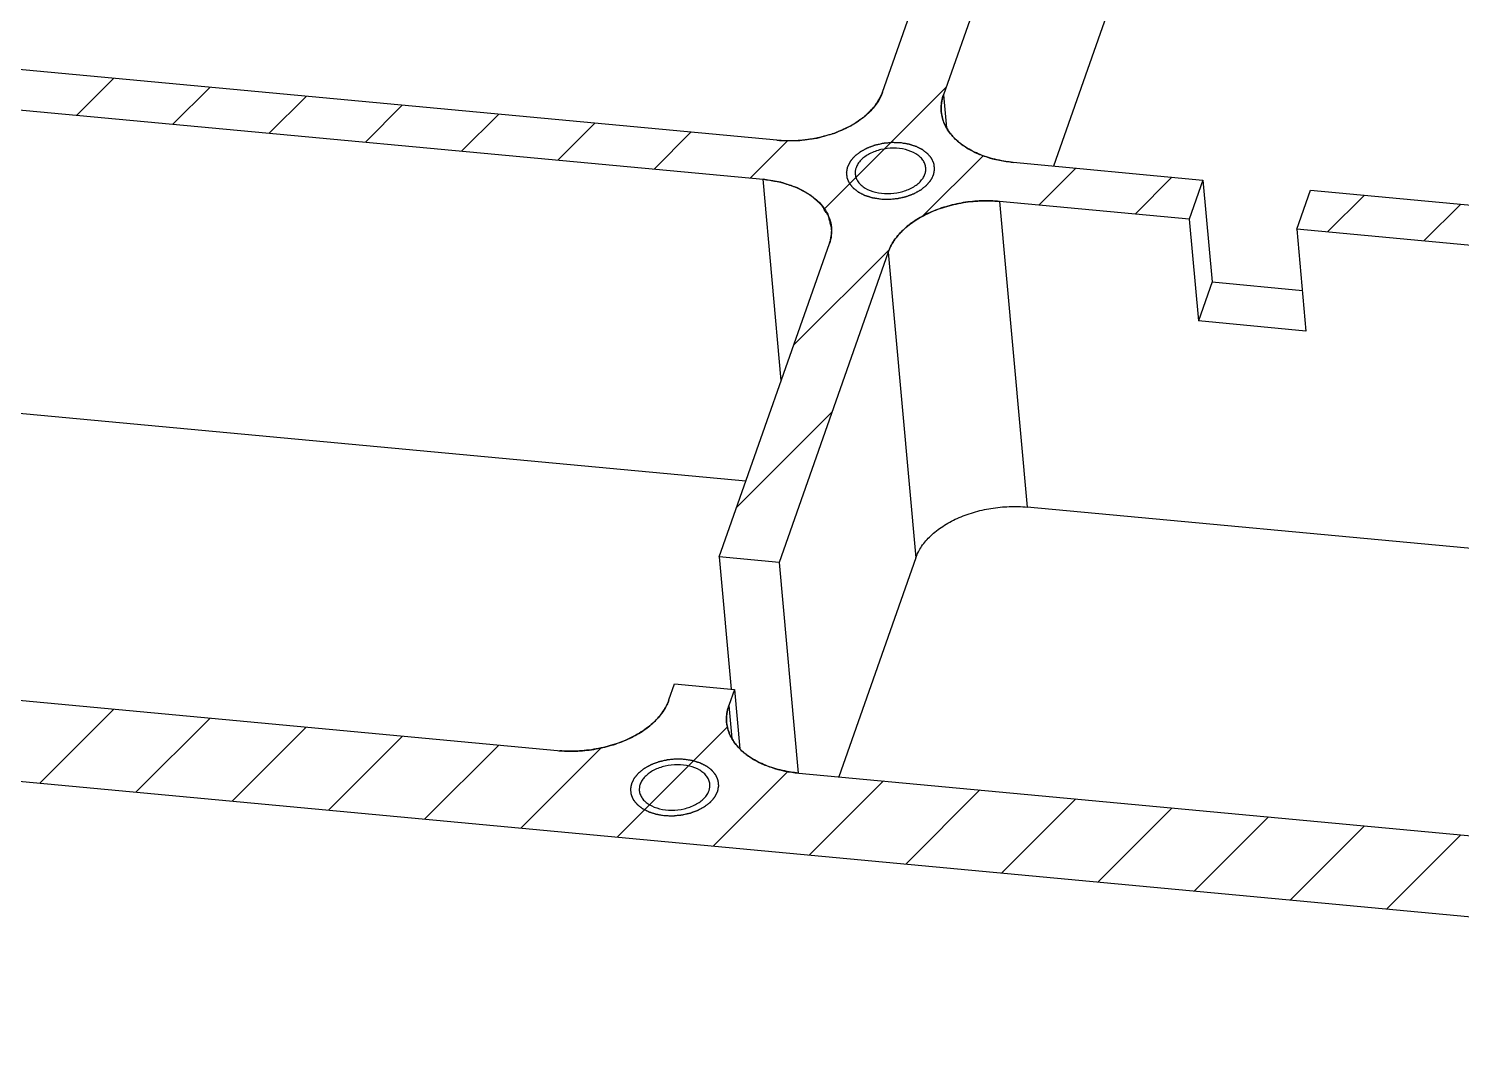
# Model space of a CAD drawing. Header units: millimetres. Extents: x 0 to 420, y 0 to 297.
# Drawn here: x 313.03 to 329.21, y 103.44 to 114.83 of the extents above; entities that cross this region are included whole.
import ezdxf

# ---------------------------------------------------------------- set-up
doc = ezdxf.new("R2010")
doc.units = ezdxf.units.MM
doc.header["$LTSCALE"] = 23.1
doc.layers.get('0').update_dxf_attribs({"linetype": 'CONTINUOUS'})
for name, color, linetype in [('03_ALL_AXES', 7, 'CONTINUOUS'), ('09_ALL_ROUNDS', 7, 'CONTINUOUS'), ('11_ALL_COSMETICS', 7, 'CONTINUOUS'), ('20_ALL_FEATURES', 7, 'CONTINUOUS')]:
    doc.layers.add(name, color=color, linetype=linetype)

msp = doc.modelspace()

# ---------------------------------------------------------------- linework, layer by layer
at = {"color": 4}
for points in [[(322.878, 113.544), (322.87, 113.545), (322.854, 113.545), (322.833, 113.546), (322.817, 113.546), (322.805, 113.546), (322.795, 113.547), (322.788, 113.547), (322.784, 113.547), (322.781, 113.547), (322.778, 113.547), (322.774, 113.546), (322.767, 113.546), (322.753, 113.544), (322.733, 113.542), (322.712, 113.54), (322.698, 113.539), (322.691, 113.538), (322.687, 113.538), (322.684, 113.538), (322.681, 113.537), (322.677, 113.536), (322.67, 113.535), (322.657, 113.531), (322.641, 113.528), (322.625, 113.524), (322.614, 113.522), (322.604, 113.52), (322.597, 113.518), (322.593, 113.517), (322.59, 113.517), (322.587, 113.515), (322.584, 113.514), (322.577, 113.512), (322.568, 113.508), (322.557, 113.504), (322.546, 113.5), (322.535, 113.496), (322.523, 113.492), (322.514, 113.488), (322.508, 113.486), (322.504, 113.484), (322.501, 113.484), (322.499, 113.482), (322.496, 113.48), (322.49, 113.477), (322.482, 113.473), (322.472, 113.468), (322.463, 113.462), (322.453, 113.457), (322.443, 113.452), (322.435, 113.447), (322.43, 113.444), (322.427, 113.443), (322.424, 113.441), (322.422, 113.44), (322.42, 113.438), (322.415, 113.434), (322.408, 113.429), (322.4, 113.422), (322.392, 113.416), (322.384, 113.41), (322.376, 113.403), (322.37, 113.398), (322.365, 113.395), (322.362, 113.392), (322.36, 113.391), (322.359, 113.389), (322.357, 113.387), (322.353, 113.383), (322.348, 113.377), (322.342, 113.37), (322.336, 113.363), (322.33, 113.355), (322.324, 113.348), (322.319, 113.342), (322.315, 113.338), (322.313, 113.336), (322.311, 113.334), (322.311, 113.332), (322.309, 113.33), (322.307, 113.325), (322.304, 113.319), (322.3, 113.311), (322.296, 113.303), (322.292, 113.296), (322.289, 113.289), (322.286, 113.284), (322.284, 113.28), (322.282, 113.277), (322.281, 113.274), (322.28, 113.272), (322.28, 113.27), (322.279, 113.268), (322.278, 113.265), (322.278, 113.261), (322.277, 113.255), (322.275, 113.249), (322.274, 113.241), (322.272, 113.233), (322.271, 113.227), (322.27, 113.222), (322.269, 113.218), (322.269, 113.214), (322.268, 113.212), (322.267, 113.21), (322.268, 113.208), (322.268, 113.205), (322.268, 113.202), (322.269, 113.198), (322.269, 113.193), (322.27, 113.187), (322.271, 113.179), (322.272, 113.171), (322.272, 113.165), (322.273, 113.16), (322.273, 113.156), (322.274, 113.153), (322.274, 113.15), (322.274, 113.148), (322.275, 113.146), (322.276, 113.144), (322.277, 113.141), (322.279, 113.137), (322.281, 113.132), (322.284, 113.126), (322.287, 113.119), (322.29, 113.111), (322.293, 113.105), (322.295, 113.1), (322.296, 113.097), (322.298, 113.094), (322.299, 113.091), (322.299, 113.089), (322.301, 113.088), (322.303, 113.085), (322.305, 113.082), (322.308, 113.079), (322.311, 113.074), (322.316, 113.069), (322.322, 113.062), (322.327, 113.055), (322.333, 113.048), (322.337, 113.043), (322.34, 113.039), (322.342, 113.036), (322.343, 113.035), (322.345, 113.033), (322.348, 113.031), (322.352, 113.028), (322.358, 113.023), (322.366, 113.017), (322.373, 113.012), (322.381, 113.006), (322.388, 113), (322.394, 112.995), (322.399, 112.992), (322.401, 112.99), (322.403, 112.989), (322.405, 112.987), (322.408, 112.986), (322.414, 112.983), (322.421, 112.979), (322.431, 112.975), (322.44, 112.97), (322.449, 112.965), (322.458, 112.961), (322.466, 112.957), (322.471, 112.954), (322.474, 112.953), (322.476, 112.951), (322.479, 112.951), (322.483, 112.95), (322.489, 112.948), (322.498, 112.945), (322.508, 112.942), (322.519, 112.938), (322.529, 112.935), (322.54, 112.932), (322.549, 112.929), (322.555, 112.927), (322.558, 112.926), (322.561, 112.925), (322.564, 112.924), (322.568, 112.924), (322.575, 112.923), (322.584, 112.921), (322.596, 112.919), (322.612, 112.917), (322.631, 112.914), (322.647, 112.911), (322.655, 112.91)], [(322.655, 112.91), (322.663, 112.909), (322.679, 112.909), (322.699, 112.908), (322.715, 112.908), (322.727, 112.908), (322.737, 112.907), (322.744, 112.907), (322.748, 112.907), (322.751, 112.907), (322.754, 112.907), (322.758, 112.908), (322.765, 112.908), (322.78, 112.91), (322.8, 112.912), (322.82, 112.914), (322.834, 112.915), (322.841, 112.916), (322.845, 112.916), (322.848, 112.916), (322.851, 112.917), (322.855, 112.918), (322.862, 112.919), (322.876, 112.923), (322.891, 112.926), (322.907, 112.93), (322.919, 112.932), (322.929, 112.935), (322.936, 112.936), (322.939, 112.937), (322.942, 112.938), (322.945, 112.939), (322.949, 112.94), (322.955, 112.942), (322.965, 112.946), (322.976, 112.95), (322.987, 112.954), (322.998, 112.958), (323.009, 112.962), (323.018, 112.966), (323.025, 112.968), (323.028, 112.97), (323.031, 112.97), (323.034, 112.972), (323.037, 112.974), (323.042, 112.977), (323.05, 112.981), (323.06, 112.986), (323.07, 112.992), (323.079, 112.997), (323.089, 113.002), (323.097, 113.007), (323.103, 113.01), (323.106, 113.011), (323.108, 113.013), (323.11, 113.014), (323.113, 113.016), (323.118, 113.02), (323.124, 113.025), (323.132, 113.032), (323.14, 113.038), (323.148, 113.044), (323.156, 113.051), (323.163, 113.056), (323.168, 113.06), (323.17, 113.062), (323.172, 113.063), (323.174, 113.065), (323.176, 113.067), (323.179, 113.071), (323.184, 113.077), (323.19, 113.084), (323.196, 113.092), (323.203, 113.099), (323.209, 113.106), (323.214, 113.112), (323.217, 113.116), (323.219, 113.118), (323.221, 113.12), (323.222, 113.122), (323.223, 113.124), (323.225, 113.129), (323.229, 113.135), (323.233, 113.143), (323.237, 113.151), (323.241, 113.158), (323.244, 113.165), (323.246, 113.17), (323.248, 113.174), (323.25, 113.177), (323.251, 113.18), (323.253, 113.182), (323.253, 113.184), (323.253, 113.186), (323.254, 113.189), (323.255, 113.193), (323.256, 113.199), (323.257, 113.205), (323.259, 113.213), (323.26, 113.221), (323.261, 113.227), (323.262, 113.232), (323.263, 113.236), (323.264, 113.24), (323.264, 113.242), (323.265, 113.244), (323.265, 113.246), (323.264, 113.249), (323.264, 113.252), (323.264, 113.256), (323.263, 113.261), (323.262, 113.267), (323.261, 113.275), (323.261, 113.283), (323.26, 113.289), (323.259, 113.294), (323.259, 113.298), (323.259, 113.301), (323.258, 113.304), (323.258, 113.306), (323.257, 113.308), (323.256, 113.31), (323.255, 113.313), (323.253, 113.317), (323.251, 113.322), (323.249, 113.328), (323.246, 113.335), (323.242, 113.343), (323.24, 113.349), (323.238, 113.354), (323.236, 113.357), (323.235, 113.361), (323.234, 113.363), (323.233, 113.365), (323.231, 113.367), (323.23, 113.369), (323.227, 113.372), (323.225, 113.375), (323.221, 113.38), (323.216, 113.385), (323.211, 113.392), (323.205, 113.399), (323.2, 113.406), (323.195, 113.411), (323.192, 113.415), (323.19, 113.418), (323.189, 113.419), (323.187, 113.421), (323.184, 113.423), (323.18, 113.426), (323.174, 113.431), (323.166, 113.437), (323.159, 113.442), (323.152, 113.448), (323.144, 113.454), (323.138, 113.459), (323.134, 113.462), (323.131, 113.464), (323.129, 113.466), (323.127, 113.467), (323.124, 113.468), (323.119, 113.471), (323.111, 113.475), (323.102, 113.479), (323.093, 113.484), (323.083, 113.489), (323.074, 113.493), (323.067, 113.497), (323.061, 113.5), (323.058, 113.501), (323.056, 113.503), (323.053, 113.503), (323.05, 113.504), (323.044, 113.506), (323.035, 113.509), (323.024, 113.512), (323.014, 113.516), (323.003, 113.519), (322.993, 113.522), (322.984, 113.525), (322.978, 113.527), (322.974, 113.528), (322.972, 113.529), (322.969, 113.53), (322.965, 113.53), (322.958, 113.531), (322.948, 113.533), (322.936, 113.535), (322.921, 113.537), (322.901, 113.541), (322.886, 113.543), (322.878, 113.544)], [(320.44, 106.579), (320.432, 106.579), (320.416, 106.58), (320.395, 106.581), (320.379, 106.581), (320.367, 106.581), (320.357, 106.582), (320.35, 106.582), (320.346, 106.582), (320.343, 106.582), (320.34, 106.582), (320.336, 106.581), (320.329, 106.581), (320.315, 106.579), (320.295, 106.577), (320.274, 106.575), (320.26, 106.574), (320.253, 106.573), (320.249, 106.573), (320.246, 106.573), (320.243, 106.572), (320.239, 106.571), (320.232, 106.569), (320.219, 106.566), (320.203, 106.563), (320.187, 106.559), (320.176, 106.557), (320.166, 106.554), (320.159, 106.553), (320.155, 106.552), (320.152, 106.551), (320.149, 106.55), (320.146, 106.549), (320.139, 106.547), (320.13, 106.543), (320.119, 106.539), (320.108, 106.535), (320.097, 106.531), (320.086, 106.527), (320.076, 106.523), (320.07, 106.521), (320.066, 106.519), (320.063, 106.518), (320.061, 106.517), (320.058, 106.515), (320.052, 106.512), (320.044, 106.508), (320.034, 106.503), (320.025, 106.497), (320.015, 106.492), (320.006, 106.487), (319.998, 106.482), (319.992, 106.479), (319.989, 106.477), (319.986, 106.476), (319.984, 106.475), (319.982, 106.472), (319.977, 106.469), (319.97, 106.464), (319.962, 106.457), (319.954, 106.451), (319.946, 106.445), (319.938, 106.438), (319.932, 106.433), (319.927, 106.429), (319.924, 106.427), (319.922, 106.426), (319.921, 106.424), (319.919, 106.422), (319.915, 106.417), (319.91, 106.412), (319.904, 106.405), (319.898, 106.397), (319.892, 106.39), (319.886, 106.383), (319.881, 106.377), (319.877, 106.373), (319.875, 106.371), (319.874, 106.369), (319.873, 106.367), (319.871, 106.365), (319.869, 106.36), (319.866, 106.354), (319.862, 106.346), (319.858, 106.338), (319.854, 106.33), (319.851, 106.324), (319.848, 106.319), (319.846, 106.315), (319.844, 106.312), (319.843, 106.309), (319.842, 106.307), (319.842, 106.305), (319.841, 106.303), (319.841, 106.299), (319.84, 106.296), (319.839, 106.29), (319.837, 106.284), (319.836, 106.276), (319.834, 106.268), (319.833, 106.262), (319.832, 106.257), (319.831, 106.253), (319.831, 106.249), (319.83, 106.247), (319.83, 106.245), (319.83, 106.243), (319.83, 106.24), (319.831, 106.237), (319.831, 106.233), (319.831, 106.228), (319.832, 106.222), (319.833, 106.214), (319.834, 106.206), (319.835, 106.2), (319.835, 106.195), (319.835, 106.191), (319.836, 106.187), (319.836, 106.185), (319.836, 106.183), (319.837, 106.181), (319.838, 106.179), (319.839, 106.176), (319.841, 106.172), (319.843, 106.167), (319.846, 106.161), (319.849, 106.154), (319.852, 106.146), (319.855, 106.14), (319.857, 106.135), (319.858, 106.131), (319.86, 106.128), (319.861, 106.126), (319.861, 106.124), (319.863, 106.122), (319.865, 106.12), (319.867, 106.117), (319.87, 106.114), (319.874, 106.109), (319.878, 106.104), (319.884, 106.097), (319.889, 106.09), (319.895, 106.083), (319.899, 106.078), (319.902, 106.074), (319.904, 106.071), (319.906, 106.07), (319.908, 106.068), (319.91, 106.066), (319.914, 106.063), (319.921, 106.058), (319.928, 106.052), (319.935, 106.047), (319.943, 106.041), (319.95, 106.035), (319.957, 106.03), (319.961, 106.027), (319.963, 106.025), (319.965, 106.023), (319.968, 106.022), (319.971, 106.021), (319.976, 106.018), (319.984, 106.014), (319.993, 106.01), (320.002, 106.005), (320.011, 106), (320.02, 105.996), (320.028, 105.992), (320.033, 105.989), (320.036, 105.988), (320.038, 105.986), (320.041, 105.986), (320.045, 105.984), (320.051, 105.983), (320.06, 105.98), (320.07, 105.976), (320.081, 105.973), (320.091, 105.97), (320.102, 105.966), (320.111, 105.964), (320.117, 105.962), (320.12, 105.961), (320.123, 105.96), (320.126, 105.959), (320.13, 105.959), (320.137, 105.958), (320.146, 105.956), (320.158, 105.954), (320.174, 105.952), (320.193, 105.948), (320.209, 105.946), (320.217, 105.945)], [(320.217, 105.945), (320.225, 105.944), (320.241, 105.944), (320.261, 105.943), (320.277, 105.943), (320.289, 105.943), (320.299, 105.942), (320.306, 105.942), (320.31, 105.942), (320.313, 105.942), (320.316, 105.942), (320.32, 105.943), (320.328, 105.943), (320.342, 105.945), (320.362, 105.947), (320.382, 105.949), (320.396, 105.95), (320.403, 105.951), (320.407, 105.951), (320.411, 105.951), (320.413, 105.952), (320.417, 105.953), (320.424, 105.954), (320.438, 105.957), (320.454, 105.961), (320.469, 105.965), (320.481, 105.967), (320.491, 105.969), (320.498, 105.971), (320.502, 105.972), (320.505, 105.972), (320.507, 105.974), (320.511, 105.975), (320.517, 105.977), (320.527, 105.981), (320.538, 105.985), (320.549, 105.989), (320.56, 105.993), (320.571, 105.997), (320.58, 106.001), (320.587, 106.003), (320.59, 106.004), (320.593, 106.005), (320.596, 106.007), (320.599, 106.009), (320.604, 106.012), (320.612, 106.016), (320.622, 106.021), (320.632, 106.027), (320.641, 106.032), (320.651, 106.037), (320.659, 106.042), (320.665, 106.045), (320.668, 106.046), (320.67, 106.048), (320.672, 106.049), (320.675, 106.051), (320.68, 106.055), (320.686, 106.06), (320.694, 106.067), (320.702, 106.073), (320.71, 106.079), (320.718, 106.085), (320.725, 106.091), (320.73, 106.094), (320.732, 106.097), (320.734, 106.098), (320.736, 106.1), (320.738, 106.102), (320.741, 106.106), (320.746, 106.112), (320.752, 106.119), (320.759, 106.126), (320.765, 106.133), (320.771, 106.141), (320.776, 106.146), (320.779, 106.151), (320.781, 106.153), (320.783, 106.155), (320.784, 106.157), (320.785, 106.159), (320.787, 106.164), (320.791, 106.17), (320.795, 106.178), (320.799, 106.186), (320.803, 106.193), (320.806, 106.2), (320.809, 106.205), (320.81, 106.209), (320.812, 106.212), (320.813, 106.215), (320.815, 106.217), (320.815, 106.219), (320.815, 106.221), (320.816, 106.224), (320.817, 106.228), (320.818, 106.233), (320.819, 106.24), (320.821, 106.248), (320.822, 106.256), (320.823, 106.262), (320.825, 106.267), (320.825, 106.271), (320.826, 106.274), (320.826, 106.277), (320.827, 106.279), (320.827, 106.281), (320.826, 106.284), (320.826, 106.287), (320.826, 106.291), (320.825, 106.296), (320.824, 106.302), (320.824, 106.31), (320.823, 106.318), (320.822, 106.324), (320.821, 106.329), (320.821, 106.333), (320.821, 106.336), (320.82, 106.339), (320.82, 106.341), (320.819, 106.343), (320.818, 106.345), (320.817, 106.348), (320.815, 106.352), (320.813, 106.357), (320.811, 106.363), (320.808, 106.37), (320.804, 106.378), (320.802, 106.384), (320.8, 106.389), (320.798, 106.392), (320.797, 106.395), (320.796, 106.398), (320.795, 106.4), (320.793, 106.401), (320.792, 106.404), (320.789, 106.407), (320.787, 106.41), (320.783, 106.414), (320.778, 106.42), (320.773, 106.427), (320.767, 106.434), (320.762, 106.441), (320.757, 106.446), (320.754, 106.45), (320.752, 106.452), (320.751, 106.454), (320.749, 106.456), (320.747, 106.458), (320.742, 106.461), (320.736, 106.466), (320.729, 106.472), (320.721, 106.477), (320.714, 106.483), (320.706, 106.489), (320.7, 106.494), (320.696, 106.497), (320.693, 106.499), (320.691, 106.5), (320.689, 106.501), (320.686, 106.503), (320.681, 106.506), (320.673, 106.51), (320.664, 106.514), (320.655, 106.519), (320.646, 106.524), (320.636, 106.528), (320.629, 106.532), (320.623, 106.535), (320.62, 106.536), (320.618, 106.538), (320.615, 106.538), (320.612, 106.539), (320.606, 106.541), (320.597, 106.544), (320.586, 106.547), (320.576, 106.551), (320.565, 106.554), (320.555, 106.557), (320.546, 106.56), (320.54, 106.562), (320.536, 106.563), (320.534, 106.564), (320.531, 106.564), (320.527, 106.565), (320.52, 106.566), (320.51, 106.568), (320.498, 106.57), (320.483, 106.572), (320.463, 106.575), (320.448, 106.578), (320.44, 106.579)]]:
    msp.add_open_spline(points, degree=3, knots=[0, 0, 0, 0, 0.015625, 0.03125, 0.039062, 0.046875, 0.054688, 0.058594, 0.060547, 0.0625, 0.064453, 0.066406, 0.070312, 0.078125, 0.09375, 0.109375, 0.117188, 0.121094, 0.123047, 0.125, 0.126953, 0.128906, 0.132812, 0.140625, 0.15625, 0.164062, 0.171875, 0.179688, 0.183594, 0.185547, 0.1875, 0.189453, 0.191406, 0.195312, 0.203125, 0.210938, 0.21875, 0.226562, 0.234375, 0.242188, 0.246094, 0.248047, 0.25, 0.251953, 0.253906, 0.257812, 0.265625, 0.273438, 0.28125, 0.289062, 0.296875, 0.304688, 0.308594, 0.310547, 0.3125, 0.314453, 0.316406, 0.320312, 0.328125, 0.335938, 0.34375, 0.351562, 0.359375, 0.367188, 0.371094, 0.373047, 0.375, 0.376953, 0.378906, 0.382812, 0.390625, 0.398438, 0.40625, 0.414062, 0.421875, 0.429688, 0.433594, 0.435547, 0.4375, 0.439453, 0.441406, 0.445312, 0.453125, 0.460938, 0.46875, 0.476562, 0.484375, 0.488281, 0.492188, 0.496094, 0.498047, 0.5, 0.501953, 0.503906, 0.507812, 0.511719, 0.515625, 0.523438, 0.53125, 0.539062, 0.546875, 0.550781, 0.554688, 0.558594, 0.560547, 0.5625, 0.564453, 0.566406, 0.570312, 0.574219, 0.578125, 0.585938, 0.59375, 0.601562, 0.609375, 0.613281, 0.617188, 0.621094, 0.623047, 0.625, 0.626953, 0.628906, 0.632812, 0.636719, 0.640625, 0.648438, 0.65625, 0.664062, 0.671875, 0.675781, 0.679688, 0.683594, 0.685547, 0.6875, 0.689453, 0.691406, 0.695312, 0.699219, 0.703125, 0.710938, 0.71875, 0.726562, 0.734375, 0.742188, 0.746094, 0.748047, 0.75, 0.751953, 0.753906, 0.757812, 0.765625, 0.773438, 0.78125, 0.789062, 0.796875, 0.804688, 0.808594, 0.810547, 0.8125, 0.814453, 0.816406, 0.820312, 0.828125, 0.835938, 0.84375, 0.851562, 0.859375, 0.867188, 0.871094, 0.873047, 0.875, 0.876953, 0.878906, 0.882812, 0.890625, 0.898438, 0.90625, 0.914062, 0.921875, 0.929688, 0.933594, 0.935547, 0.9375, 0.939453, 0.941406, 0.945312, 0.953125, 0.960938, 0.96875, 0.984375, 1, 1, 1, 1], dxfattribs=at)
at = {"layer": '03_ALL_AXES', "color": 7}
for points, knots in [([(320.727, 106.298), (320.725, 106.313), (320.718, 106.344), (320.694, 106.387), (320.659, 106.425), (320.596, 106.47), (320.495, 106.509), (320.36, 106.524), (320.221, 106.508), (320.113, 106.47), (320.04, 106.425), (319.995, 106.387), (319.961, 106.345), (319.945, 106.314), (319.939, 106.298)], [0, 0, 0, 0, 0.047376, 0.096835, 0.149976, 0.207683, 0.336597, 0.479431, 0.626599, 0.767221, 0.832299, 0.892797, 0.948543, 1, 1, 1, 1]), ([(319.939, 106.298), (319.935, 106.287), (319.929, 106.263), (319.929, 106.238), (319.93, 106.226)], [0, 0, 0, 0, 0.50695, 1, 1, 1, 1]), ([(320.717, 106.226), (320.721, 106.237), (320.727, 106.261), (320.728, 106.286), (320.727, 106.298)], [0, 0, 0, 0, 0.50695, 1, 1, 1, 1]), ([(319.93, 106.226), (319.931, 106.211), (319.939, 106.18), (319.962, 106.137), (319.997, 106.099), (320.06, 106.054), (320.161, 106.015), (320.296, 106), (320.435, 106.016), (320.543, 106.054), (320.617, 106.099), (320.662, 106.137), (320.696, 106.179), (320.712, 106.21), (320.717, 106.226)], [0, 0, 0, 0, 0.047376, 0.096835, 0.149976, 0.207683, 0.336597, 0.479431, 0.626599, 0.767221, 0.832299, 0.892797, 0.948543, 1, 1, 1, 1])]:
    msp.add_open_spline(points, degree=3, knots=knots, dxfattribs=at)
at = {"layer": '09_ALL_ROUNDS', "color": 7}
for p, q in [((322.677, 114.117), (325.393, 121.847)), ((303.194, 111.4), (321.134, 109.725))]:
    msp.add_line(p, q, dxfattribs=at)
at = {"layer": '09_ALL_ROUNDS', "color": 4}
msp.add_line((321.532, 110.858), (321.327, 113.132), dxfattribs=at)
at = {"layer": '09_ALL_ROUNDS', "color": 7}
for points, knots in [([(322.677, 114.117), (322.662, 114.074), (322.617, 113.988), (322.518, 113.874), (322.388, 113.773), (322.233, 113.689), (322.059, 113.625), (321.871, 113.582), (321.677, 113.563), (321.546, 113.567), (321.482, 113.573)], [0, 0, 0, 0, 0.098048, 0.205192, 0.322265, 0.448568, 0.582276, 0.720799, 0.861103, 1, 1, 1, 1]), ([(321.327, 113.132), (321.427, 113.123), (321.574, 113.094), (321.752, 113.021), (321.865, 112.955), (321.96, 112.877), (322.033, 112.788), (322.081, 112.691), (322.097, 112.622), (322.1, 112.587)], [0, 0, 0, 0, 0.296792, 0.434519, 0.563365, 0.683058, 0.794312, 0.898978, 1, 1, 1, 1]), ([(322.1, 112.587), (322.103, 112.557), (322.101, 112.496), (322.087, 112.436), (322.076, 112.407)], [0, 0, 0, 0, 0.493055, 1, 1, 1, 1])]:
    msp.add_open_spline(points, degree=3, knots=knots, dxfattribs=at)
at = {"layer": '11_ALL_COSMETICS', "color": 7}
for p, q in [((322.677, 114.117), (325.393, 121.847)), ((326.069, 121.784), (323.365, 114.087)), ((321.482, 113.573), (308.922, 114.745)), ((308.767, 114.304), (321.327, 113.132)), ((323.34, 113.893), (323.34, 113.894)), ((321.482, 113.573), (321.511, 113.571)), ((324.153, 113.324), (326.294, 113.124)), ((326.294, 113.124), (326.139, 112.683)), ((327.354, 112.569), (327.509, 113.01)), ((327.509, 113.01), (331.211, 112.665)), ((326.139, 112.683), (323.998, 112.883)), ((322.084, 112.431), (322.088, 112.446)), ((322.088, 112.446), (322.089, 112.451)), ((322.094, 112.472), (322.097, 112.49)), ((322.094, 112.47), (322.094, 112.472)), ((322.097, 112.49), (322.098, 112.495)), ((322.098, 112.495), (322.099, 112.51)), ((322.099, 112.51), (322.1, 112.515)), ((322.101, 112.579), (322.1, 112.587)), ((322.101, 112.577), (322.101, 112.579)), ((322.101, 112.574), (322.101, 112.577)), ((322.101, 112.56), (322.101, 112.574)), ((322.102, 112.554), (322.101, 112.56)), ((322.101, 112.536), (322.102, 112.554)), ((322.101, 112.535), (322.101, 112.536)), ((331.056, 112.224), (327.354, 112.569)), ((320.833, 108.868), (322.076, 112.407)), ((322.74, 112.31), (321.509, 108.805)), ((322.083, 112.426), (322.084, 112.431)), ((321.509, 108.805), (320.833, 108.868)), ((300.664, 108.391), (319.007, 106.679)), ((298.943, 107.637), (380.524, 100.022)), ((320.265, 107.251), (320.329, 107.433)), ((320.329, 107.433), (321.005, 107.369)), ((321.005, 107.369), (320.941, 107.188)), ((320.916, 106.994), (320.916, 106.995)), ((321.73, 106.424), (339.328, 104.782))]:
    msp.add_line(p, q, dxfattribs=at)
at = {"layer": '11_ALL_COSMETICS', "color": 4}
for p, q in [((313.577, 113.855), (313.993, 114.272)), ((314.663, 113.754), (315.08, 114.17)), ((315.75, 113.653), (316.166, 114.069)), ((322.022, 112.797), (323.393, 114.168)), ((316.836, 113.551), (317.253, 113.968)), ((317.923, 113.45), (318.339, 113.866)), ((319.009, 113.348), (319.426, 113.765)), ((320.096, 113.247), (320.513, 113.663)), ((321.183, 113.145), (321.604, 113.567)), ((323.127, 112.714), (323.812, 113.399)), ((324.442, 112.841), (324.859, 113.258)), ((325.529, 112.74), (325.945, 113.156)), ((327.702, 112.537), (328.118, 112.954)), ((328.788, 112.436), (329.205, 112.852)), ((321.674, 111.261), (322.754, 112.341)), ((321.03, 109.43), (322.106, 110.505)), ((313.159, 106.31), (313.995, 107.146)), ((314.246, 106.209), (315.082, 107.045)), ((315.332, 106.107), (316.168, 106.943)), ((319.678, 105.702), (320.925, 106.948)), ((316.419, 106.006), (317.255, 106.842)), ((317.505, 105.904), (318.342, 106.741)), ((318.592, 105.803), (319.498, 106.709)), ((320.765, 105.6), (321.606, 106.442)), ((321.851, 105.499), (322.688, 106.335)), ((322.938, 105.397), (323.774, 106.234)), ((324.024, 105.296), (324.861, 106.132)), ((325.111, 105.195), (325.947, 106.031)), ((326.198, 105.093), (327.034, 105.929)), ((327.284, 104.992), (328.12, 105.828)), ((328.371, 104.89), (329.207, 105.727))]:
    msp.add_line(p, q, dxfattribs=at)
at = {"layer": '11_ALL_COSMETICS', "color": 7}
for centre, radius, start, end in [((323.766, 113.935), 0.428, 185.1647, 185.5152), ((324.295, 114.844), 1.527, 263.7046, 264.6683), ((319.785, 107.42), 0.509, 338.6348, 340.6395), ((321.342, 107.036), 0.428, 185.1647, 185.5143), ((319.151, 108.218), 1.547, 264.668, 265.6236), ((321.872, 107.945), 1.527, 263.7052, 264.6689)]:
    msp.add_arc(centre, radius, start, end, dxfattribs=at)
for points, knots in [([(321.511, 113.571), (321.526, 113.57), (321.557, 113.57), (321.603, 113.57), (321.642, 113.57), (321.669, 113.57), (321.684, 113.57), (321.696, 113.57), (321.705, 113.57), (321.713, 113.57), (321.718, 113.57), (321.722, 113.57), (321.726, 113.57), (321.733, 113.571), (321.746, 113.573), (321.766, 113.576), (321.797, 113.58), (321.828, 113.584), (321.859, 113.588), (321.883, 113.591), (321.902, 113.594), (321.918, 113.596), (321.926, 113.597), (321.932, 113.598), (321.936, 113.598), (321.941, 113.6), (321.946, 113.601), (321.957, 113.605), (321.982, 113.611), (322.019, 113.622), (322.056, 113.632), (322.085, 113.64), (322.104, 113.646), (322.118, 113.65), (322.128, 113.652), (322.134, 113.654), (322.137, 113.655), (322.139, 113.656), (322.142, 113.657), (322.145, 113.659), (322.152, 113.662), (322.16, 113.665), (322.174, 113.671), (322.19, 113.679), (322.21, 113.688), (322.23, 113.697), (322.25, 113.706), (322.27, 113.715), (322.287, 113.723), (322.3, 113.729), (322.309, 113.733), (322.314, 113.735), (322.318, 113.737), (322.32, 113.738), (322.322, 113.738), (322.323, 113.739), (322.325, 113.741), (322.33, 113.744), (322.337, 113.749), (322.349, 113.757), (322.363, 113.766), (322.385, 113.782), (322.408, 113.797), (322.43, 113.812), (322.444, 113.822), (322.455, 113.829), (322.462, 113.834), (322.468, 113.838), (322.472, 113.841), (322.476, 113.843), (322.478, 113.845), (322.48, 113.848), (322.483, 113.85), (322.487, 113.855), (322.492, 113.86), (322.498, 113.867), (322.507, 113.875), (322.518, 113.886), (322.534, 113.904), (322.551, 113.921), (322.566, 113.937), (322.575, 113.945), (322.581, 113.952), (322.586, 113.957), (322.59, 113.961), (322.592, 113.963), (322.594, 113.966), (322.595, 113.969), (322.598, 113.974), (322.602, 113.98), (322.606, 113.987), (322.612, 113.997), (322.619, 114.009), (322.627, 114.024), (322.639, 114.044), (322.653, 114.068), (322.664, 114.088), (322.67, 114.098)], [0, 0, 0, 0, 0.03125, 0.0625, 0.09375, 0.109375, 0.117188, 0.125, 0.132812, 0.136719, 0.140625, 0.142578, 0.144531, 0.148438, 0.15625, 0.171875, 0.1875, 0.21875, 0.234375, 0.25, 0.265625, 0.273438, 0.28125, 0.283203, 0.285156, 0.289062, 0.292969, 0.296875, 0.3125, 0.34375, 0.375, 0.390625, 0.40625, 0.414062, 0.421875, 0.425781, 0.427734, 0.428711, 0.429688, 0.433594, 0.4375, 0.445312, 0.453125, 0.46875, 0.484375, 0.5, 0.515625, 0.53125, 0.546875, 0.554688, 0.5625, 0.566406, 0.568359, 0.570312, 0.571289, 0.572266, 0.574219, 0.578125, 0.585938, 0.59375, 0.609375, 0.625, 0.65625, 0.671875, 0.6875, 0.695312, 0.703125, 0.707031, 0.710938, 0.714844, 0.716797, 0.71875, 0.722656, 0.726562, 0.734375, 0.742188, 0.75, 0.765625, 0.78125, 0.8125, 0.828125, 0.835938, 0.84375, 0.851562, 0.855469, 0.857422, 0.859375, 0.863281, 0.867188, 0.875, 0.882812, 0.890625, 0.90625, 0.921875, 0.9375, 0.96875, 1, 1, 1, 1]), ([(322.67, 114.098), (322.67, 114.098), (322.671, 114.099), (322.671, 114.101), (322.672, 114.102), (322.672, 114.102), (322.672, 114.104), (322.673, 114.105), (322.673, 114.106), (322.673, 114.107), (322.674, 114.107), (322.674, 114.108), (322.674, 114.108), (322.674, 114.109), (322.675, 114.11), (322.675, 114.111), (322.676, 114.113), (322.676, 114.115), (322.677, 114.116), (322.677, 114.117)], [0, 0, 0, 0, 0.125, 0.25, 0.3125, 0.34375, 0.375, 0.4375, 0.46875, 0.5, 0.53125, 0.5625, 0.625, 0.65625, 0.6875, 0.75, 0.8125, 0.875, 1, 1, 1, 1]), ([(323.34, 113.897), (323.338, 113.913), (323.337, 113.953), (323.344, 114.017), (323.356, 114.064), (323.365, 114.087)], [0, 0, 0, 0, 0.259774, 0.629887, 1, 1, 1, 1]), ([(324.128, 113.326), (324.101, 113.329), (324.039, 113.338), (323.945, 113.357), (323.848, 113.385), (323.756, 113.419), (323.672, 113.46), (323.595, 113.506), (323.527, 113.558), (323.469, 113.615), (323.42, 113.676), (323.383, 113.74), (323.356, 113.807), (323.344, 113.859), (323.341, 113.888), (323.34, 113.893)], [0, 0, 0, 0, 0.063341, 0.146599, 0.229858, 0.313117, 0.396375, 0.479634, 0.562892, 0.646151, 0.72941, 0.812668, 0.895927, 0.979185, 1, 1, 1, 1]), ([(322.1, 112.587), (322.096, 112.604), (322.089, 112.629), (322.081, 112.658), (322.077, 112.674), (322.074, 112.686), (322.071, 112.697), (322.069, 112.705), (322.068, 112.71), (322.067, 112.714), (322.066, 112.717), (322.065, 112.719), (322.065, 112.72), (322.064, 112.722), (322.062, 112.725), (322.059, 112.729), (322.055, 112.735), (322.052, 112.74), (322.047, 112.748), (322.038, 112.761), (322.026, 112.781), (322.014, 112.8), (322.006, 112.813), (322.001, 112.821), (321.997, 112.826), (321.993, 112.832), (321.991, 112.836), (321.989, 112.839), (321.988, 112.841), (321.987, 112.842), (321.985, 112.844), (321.983, 112.846), (321.979, 112.849), (321.974, 112.853), (321.967, 112.86), (321.957, 112.869), (321.946, 112.879), (321.935, 112.889), (321.923, 112.899), (321.912, 112.909), (321.901, 112.919), (321.891, 112.928), (321.884, 112.934), (321.878, 112.94), (321.874, 112.944), (321.87, 112.947), (321.868, 112.948), (321.867, 112.95), (321.865, 112.951), (321.863, 112.952), (321.859, 112.954), (321.853, 112.958), (321.846, 112.962), (321.836, 112.967), (321.824, 112.974), (321.81, 112.982), (321.795, 112.99), (321.781, 112.998), (321.767, 113.006), (321.752, 113.014), (321.74, 113.021), (321.731, 113.026), (321.725, 113.029), (321.72, 113.032), (321.717, 113.034), (321.715, 113.035), (321.712, 113.036), (321.707, 113.038), (321.7, 113.04), (321.688, 113.044), (321.674, 113.049), (321.651, 113.057), (321.622, 113.067), (321.593, 113.076), (321.57, 113.084), (321.556, 113.089), (321.545, 113.093), (321.537, 113.095), (321.532, 113.097), (321.53, 113.098), (321.526, 113.098), (321.522, 113.099), (321.516, 113.1), (321.508, 113.101), (321.495, 113.104), (321.479, 113.106), (321.46, 113.109), (321.435, 113.114), (321.39, 113.121), (321.352, 113.128), (321.327, 113.132)], [0, 0, 0, 0, 0.0625, 0.09375, 0.109375, 0.125, 0.140625, 0.148438, 0.15625, 0.160156, 0.164062, 0.166016, 0.167969, 0.169922, 0.171875, 0.179688, 0.1875, 0.195312, 0.203125, 0.21875, 0.25, 0.28125, 0.296875, 0.304688, 0.3125, 0.320312, 0.328125, 0.330078, 0.332031, 0.333984, 0.335938, 0.339844, 0.34375, 0.351562, 0.359375, 0.375, 0.390625, 0.40625, 0.421875, 0.4375, 0.453125, 0.46875, 0.476562, 0.484375, 0.492188, 0.496094, 0.498047, 0.5, 0.501953, 0.503906, 0.507812, 0.515625, 0.523438, 0.53125, 0.546875, 0.5625, 0.578125, 0.59375, 0.609375, 0.625, 0.640625, 0.648438, 0.65625, 0.660156, 0.664062, 0.666016, 0.667969, 0.671875, 0.679688, 0.6875, 0.703125, 0.71875, 0.75, 0.78125, 0.796875, 0.8125, 0.820312, 0.828125, 0.832031, 0.833984, 0.835938, 0.839844, 0.84375, 0.851562, 0.859375, 0.875, 0.890625, 0.90625, 0.9375, 1, 1, 1, 1]), ([(322.089, 112.451), (322.09, 112.452), (322.09, 112.453), (322.09, 112.454), (322.09, 112.455), (322.091, 112.456), (322.091, 112.457), (322.091, 112.458), (322.091, 112.459), (322.092, 112.46), (322.092, 112.461), (322.092, 112.461), (322.092, 112.462), (322.092, 112.462), (322.092, 112.463), (322.093, 112.465), (322.093, 112.466), (322.093, 112.468), (322.094, 112.47), (322.094, 112.47)], [0, 0, 0, 0, 0.125, 0.25, 0.3125, 0.34375, 0.375, 0.4375, 0.46875, 0.5, 0.53125, 0.5625, 0.625, 0.65625, 0.6875, 0.75, 0.8125, 0.875, 1, 1, 1, 1]), ([(322.1, 112.515), (322.1, 112.516), (322.1, 112.517), (322.1, 112.518), (322.1, 112.519), (322.1, 112.52), (322.1, 112.521), (322.101, 112.522), (322.101, 112.523), (322.101, 112.524), (322.101, 112.525), (322.101, 112.525), (322.101, 112.526), (322.101, 112.526), (322.101, 112.527), (322.101, 112.529), (322.101, 112.53), (322.101, 112.532), (322.101, 112.534), (322.101, 112.535)], [0, 0, 0, 0, 0.125, 0.25, 0.3125, 0.34375, 0.375, 0.4375, 0.46875, 0.5, 0.53125, 0.5625, 0.625, 0.65625, 0.6875, 0.75, 0.8125, 0.875, 1, 1, 1, 1]), ([(322.076, 112.407), (322.076, 112.407), (322.077, 112.408), (322.077, 112.41), (322.078, 112.411), (322.078, 112.411), (322.078, 112.412), (322.079, 112.414), (322.079, 112.415), (322.079, 112.416), (322.079, 112.416), (322.08, 112.416), (322.08, 112.417), (322.08, 112.417), (322.08, 112.418), (322.081, 112.42), (322.081, 112.422), (322.082, 112.423), (322.082, 112.425), (322.083, 112.426)], [0, 0, 0, 0, 0.125, 0.25, 0.3125, 0.34375, 0.375, 0.4375, 0.46875, 0.5, 0.53125, 0.5625, 0.625, 0.65625, 0.6875, 0.75, 0.8125, 0.875, 1, 1, 1, 1]), ([(320.259, 107.234), (320.252, 107.217), (320.233, 107.176), (320.196, 107.114), (320.144, 107.049), (320.083, 106.987), (320.012, 106.929), (319.933, 106.876), (319.846, 106.828), (319.753, 106.785), (319.654, 106.749), (319.551, 106.719), (319.444, 106.696), (319.335, 106.68), (319.225, 106.672), (319.124, 106.671), (319.06, 106.674), (319.033, 106.676)], [0, 0, 0, 0, 0.052389, 0.121252, 0.190116, 0.258979, 0.327842, 0.396705, 0.465568, 0.534432, 0.603295, 0.672158, 0.741021, 0.809884, 0.878748, 0.947611, 1, 1, 1, 1]), ([(320.916, 106.998), (320.915, 107.014), (320.913, 107.054), (320.92, 107.118), (320.933, 107.165), (320.941, 107.188)], [0, 0, 0, 0, 0.2598, 0.629901, 1, 1, 1, 1]), ([(321.704, 106.427), (321.677, 106.43), (321.615, 106.439), (321.521, 106.458), (321.424, 106.486), (321.332, 106.52), (321.248, 106.561), (321.171, 106.607), (321.103, 106.659), (321.045, 106.716), (320.997, 106.776), (320.959, 106.841), (320.932, 106.908), (320.92, 106.959), (320.917, 106.988), (320.916, 106.994)], [0, 0, 0, 0, 0.063341, 0.146599, 0.229858, 0.313117, 0.396375, 0.479634, 0.562892, 0.646151, 0.72941, 0.812668, 0.895927, 0.979185, 1, 1, 1, 1])]:
    msp.add_open_spline(points, degree=3, knots=knots, dxfattribs=at)
msp.add_open_spline([(322.74, 112.31), (322.749, 112.333), (322.769, 112.38), (322.81, 112.447), (322.861, 112.512), (322.923, 112.574), (322.993, 112.632), (323.073, 112.685), (323.159, 112.734), (323.252, 112.776), (323.351, 112.812), (323.455, 112.842), (323.562, 112.865), (323.671, 112.881), (323.781, 112.889), (323.89, 112.89), (323.963, 112.886), (323.998, 112.883)], degree=3, dxfattribs=at)
at = {"layer": '20_ALL_FEATURES', "color": 7}
for p, q in [((326.069, 121.784), (323.365, 114.087)), ((326.381, 118.33), (324.607, 113.281)), ((321.482, 113.573), (308.922, 114.745)), ((308.767, 114.304), (321.327, 113.132)), ((324.153, 113.324), (326.294, 113.124)), ((326.294, 113.124), (326.139, 112.683)), ((326.294, 113.124), (326.398, 111.973)), ((327.354, 112.569), (327.509, 113.01)), ((327.509, 113.01), (331.211, 112.665)), ((326.139, 112.683), (323.998, 112.883)), ((326.139, 112.683), (326.243, 111.532)), ((327.354, 112.569), (327.458, 111.418)), ((331.056, 112.224), (327.354, 112.569)), ((320.833, 108.868), (322.076, 112.407)), ((322.74, 112.31), (321.509, 108.805)), ((326.398, 111.973), (326.243, 111.532)), ((326.398, 111.973), (327.417, 111.877)), ((327.458, 111.418), (326.243, 111.532)), ((341.456, 107.829), (324.311, 109.429)), ((320.833, 108.868), (320.968, 107.373)), ((321.509, 108.805), (320.833, 108.868)), ((321.509, 108.805), (321.724, 106.425)), ((323.053, 108.857), (322.183, 106.382)), ((300.664, 108.391), (319.007, 106.679)), ((298.943, 107.637), (380.524, 100.022)), ((320.265, 107.251), (320.329, 107.433)), ((320.329, 107.433), (321.005, 107.369)), ((321.005, 107.369), (320.941, 107.188)), ((321.005, 107.369), (321.065, 106.697)), ((321.73, 106.424), (339.328, 104.782))]:
    msp.add_line(p, q, dxfattribs=at)
at = {"layer": '20_ALL_FEATURES', "color": 4}
for p, q in [((323.365, 114.087), (323.398, 113.714)), ((323.998, 112.883), (324.311, 109.429)), ((322.74, 112.31), (323.053, 108.857)), ((320.941, 107.188), (320.975, 106.815))]:
    msp.add_line(p, q, dxfattribs=at)
at = {"layer": '20_ALL_FEATURES', "color": 7}
for points, knots in [([(323.365, 114.087), (323.354, 114.056), (323.338, 113.993), (323.337, 113.928), (323.34, 113.897)], [0, 0, 0, 0, 0.50695, 1, 1, 1, 1]), ([(323.34, 113.897), (323.343, 113.861), (323.359, 113.788), (323.41, 113.686), (323.487, 113.592), (323.587, 113.51), (323.706, 113.44), (323.893, 113.364), (324.048, 113.333), (324.153, 113.324)], [0, 0, 0, 0, 0.101022, 0.205688, 0.316942, 0.436635, 0.565481, 0.703209, 1, 1, 1, 1]), ([(323.165, 113.263), (323.163, 113.278), (323.156, 113.309), (323.132, 113.352), (323.097, 113.39), (323.034, 113.435), (322.933, 113.474), (322.798, 113.489), (322.659, 113.473), (322.551, 113.435), (322.478, 113.39), (322.433, 113.352), (322.398, 113.31), (322.383, 113.279), (322.377, 113.263)], [0, 0, 0, 0, 0.047376, 0.096835, 0.149976, 0.207683, 0.336597, 0.479431, 0.626599, 0.767221, 0.832299, 0.892797, 0.948543, 1, 1, 1, 1]), ([(322.377, 113.263), (322.373, 113.252), (322.367, 113.228), (322.367, 113.203), (322.368, 113.191)], [0, 0, 0, 0, 0.50695, 1, 1, 1, 1]), ([(323.155, 113.191), (323.159, 113.202), (323.165, 113.226), (323.166, 113.251), (323.165, 113.263)], [0, 0, 0, 0, 0.50695, 1, 1, 1, 1]), ([(322.368, 113.191), (322.369, 113.176), (322.377, 113.145), (322.4, 113.102), (322.435, 113.064), (322.498, 113.019), (322.599, 112.98), (322.734, 112.965), (322.873, 112.981), (322.981, 113.019), (323.055, 113.064), (323.1, 113.102), (323.134, 113.144), (323.15, 113.175), (323.155, 113.191)], [0, 0, 0, 0, 0.047376, 0.096835, 0.149976, 0.207683, 0.336597, 0.479431, 0.626599, 0.767221, 0.832299, 0.892797, 0.948543, 1, 1, 1, 1]), ([(323.998, 112.883), (323.931, 112.889), (323.793, 112.893), (323.589, 112.873), (323.391, 112.828), (323.208, 112.76), (323.044, 112.672), (322.908, 112.566), (322.803, 112.446), (322.756, 112.356), (322.74, 112.31)], [0, 0, 0, 0, 0.138897, 0.279201, 0.417724, 0.551433, 0.677736, 0.794808, 0.901952, 1, 1, 1, 1]), ([(323.053, 108.857), (323.068, 108.902), (323.116, 108.992), (323.22, 109.112), (323.357, 109.218), (323.52, 109.307), (323.704, 109.374), (323.901, 109.419), (324.106, 109.439), (324.243, 109.435), (324.311, 109.429)], [0, 0, 0, 0, 0.098048, 0.205192, 0.322265, 0.448568, 0.582276, 0.720799, 0.861103, 1, 1, 1, 1]), ([(319.007, 106.679), (319.075, 106.672), (319.212, 106.668), (319.416, 106.688), (319.614, 106.733), (319.798, 106.801), (319.961, 106.889), (320.097, 106.995), (320.202, 107.115), (320.249, 107.206), (320.265, 107.251)], [0, 0, 0, 0, 0.138897, 0.279201, 0.417724, 0.551433, 0.677736, 0.794808, 0.901952, 1, 1, 1, 1]), ([(320.941, 107.188), (320.93, 107.157), (320.915, 107.094), (320.913, 107.029), (320.916, 106.998)], [0, 0, 0, 0, 0.50695, 1, 1, 1, 1]), ([(320.916, 106.998), (320.919, 106.962), (320.935, 106.889), (320.987, 106.787), (321.063, 106.693), (321.163, 106.611), (321.283, 106.541), (321.47, 106.465), (321.624, 106.434), (321.73, 106.424)], [0, 0, 0, 0, 0.101021, 0.205688, 0.316942, 0.436635, 0.565481, 0.703209, 1, 1, 1, 1])]:
    msp.add_open_spline(points, degree=3, knots=knots, dxfattribs=at)

doc.saveas('drawing.dxf')
